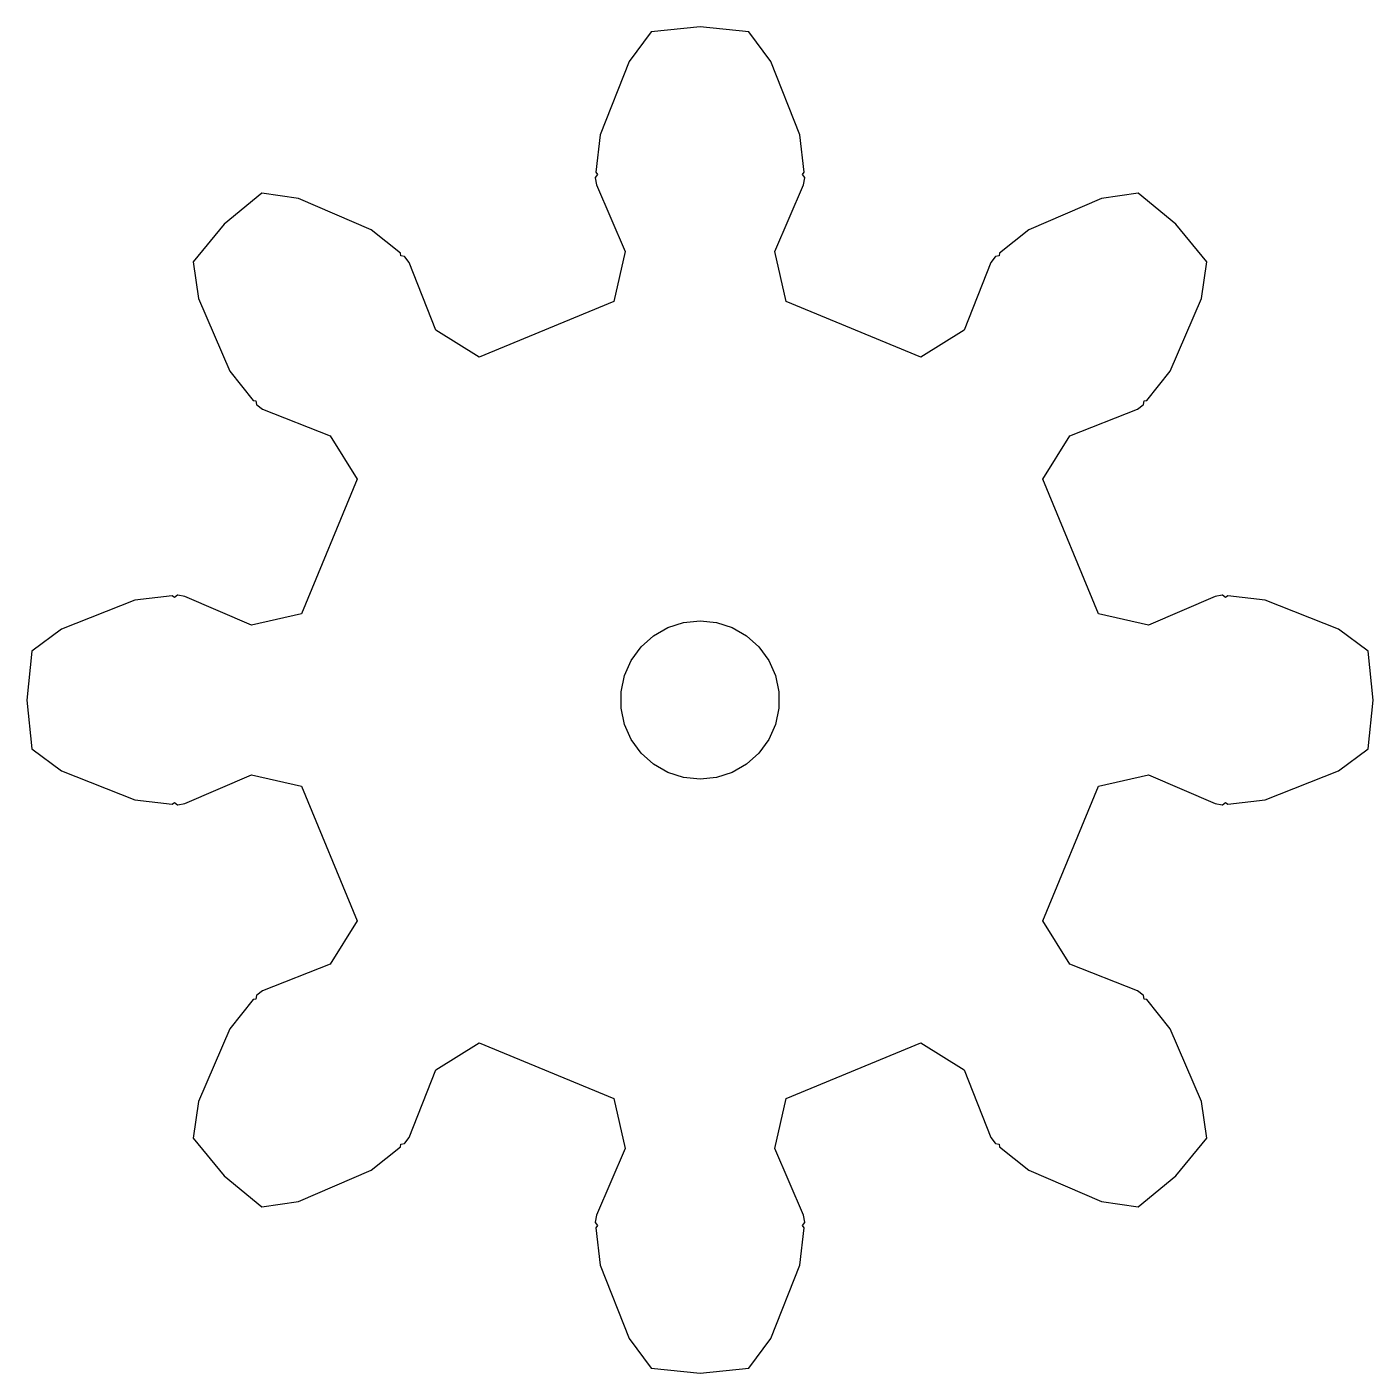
# Model space of a CAD drawing. Header units: metres. Extents: x -12.7 to 12.7, y -12.7 to 12.7.
import ezdxf

# ---------------------------------------------------------------- set-up
doc = ezdxf.new("R2010")
doc.units = ezdxf.units.M

msp = doc.modelspace()

# ---------------------------------------------------------------- linework, layer by layer
for p, q in [((0, 12.732), (-0.921, 12.642)), ((0.921, 12.642), (0, 12.732)), ((-0.921, 12.642), (-1.338, 12.079)), ((1.338, 12.079), (0.921, 12.642)), ((-1.338, 12.079), (-1.888, 10.688)), ((1.888, 10.688), (1.338, 12.079)), ((-1.888, 10.688), (-1.969, 9.983)), ((1.969, 9.983), (1.888, 10.688)), ((-1.937, 9.943), (-1.98, 9.887)), ((-1.969, 9.983), (-1.937, 9.943)), ((1.937, 9.943), (1.969, 9.983)), ((1.98, 9.887), (1.937, 9.943)), ((-1.98, 9.887), (-1.981, 9.878)), ((-1.981, 9.878), (-1.961, 9.745)), ((-1.961, 9.745), (-1.413, 8.482)), ((1.413, 8.482), (1.961, 9.745)), ((1.961, 9.745), (1.981, 9.878)), ((1.981, 9.878), (1.98, 9.887)), ((-8.288, 9.59), (-9.003, 9.003)), ((-7.595, 9.487), (-8.288, 9.59)), ((-6.223, 8.892), (-7.595, 9.487)), ((7.595, 9.487), (6.223, 8.892)), ((8.288, 9.59), (7.595, 9.487)), ((9.003, 9.003), (8.288, 9.59)), ((-9.003, 9.003), (-9.59, 8.288)), ((9.59, 8.288), (9.003, 9.003)), ((-5.667, 8.451), (-6.223, 8.892)), ((6.223, 8.892), (5.667, 8.451)), ((-5.661, 8.4), (-5.667, 8.451)), ((-1.413, 8.482), (-1.633, 7.538)), ((1.633, 7.538), (1.413, 8.482)), ((5.667, 8.451), (5.661, 8.4)), ((-9.59, 8.288), (-9.487, 7.595)), ((-5.591, 8.391), (-5.661, 8.4)), ((-5.584, 8.385), (-5.591, 8.391)), ((-5.504, 8.278), (-5.584, 8.385)), ((-4.998, 6.997), (-5.504, 8.278)), ((5.504, 8.278), (4.998, 6.997)), ((5.584, 8.385), (5.504, 8.278)), ((5.591, 8.391), (5.584, 8.385)), ((5.661, 8.4), (5.591, 8.391)), ((9.487, 7.595), (9.59, 8.288)), ((-9.487, 7.595), (-8.892, 6.223)), ((-1.633, 7.538), (-4.175, 6.485)), ((4.175, 6.485), (1.633, 7.538)), ((8.892, 6.223), (9.487, 7.595)), ((-4.175, 6.485), (-4.998, 6.997)), ((4.998, 6.997), (4.175, 6.485)), ((-8.892, 6.223), (-8.451, 5.667)), ((8.451, 5.667), (8.892, 6.223)), ((-8.451, 5.667), (-8.4, 5.661)), ((-8.4, 5.661), (-8.391, 5.591)), ((8.391, 5.591), (8.4, 5.661)), ((8.4, 5.661), (8.451, 5.667)), ((-8.391, 5.591), (-8.385, 5.584)), ((-8.385, 5.584), (-8.278, 5.504)), ((-8.278, 5.504), (-6.997, 4.998)), ((6.997, 4.998), (8.278, 5.504)), ((8.278, 5.504), (8.385, 5.584)), ((8.385, 5.584), (8.391, 5.591)), ((-6.997, 4.998), (-6.485, 4.175)), ((6.485, 4.175), (6.997, 4.998)), ((-6.485, 4.175), (-7.538, 1.633)), ((7.538, 1.633), (6.485, 4.175)), ((-10.688, 1.888), (-12.079, 1.338)), ((-9.983, 1.969), (-10.688, 1.888)), ((-9.943, 1.937), (-9.983, 1.969)), ((-9.887, 1.98), (-9.943, 1.937)), ((-9.878, 1.981), (-9.887, 1.98)), ((-9.745, 1.961), (-9.878, 1.981)), ((-8.482, 1.413), (-9.745, 1.961)), ((9.745, 1.961), (8.482, 1.413)), ((9.878, 1.981), (9.745, 1.961)), ((9.887, 1.98), (9.878, 1.981)), ((9.943, 1.937), (9.887, 1.98)), ((9.983, 1.969), (9.943, 1.937)), ((10.688, 1.888), (9.983, 1.969)), ((12.079, 1.338), (10.688, 1.888)), ((-7.538, 1.633), (-8.482, 1.413)), ((8.482, 1.413), (7.538, 1.633)), ((-12.079, 1.338), (-12.642, 0.921)), ((-0.882, 1.214), (-0.61, 1.37)), ((-0.61, 1.37), (-0.312, 1.467)), ((-0.312, 1.467), (0, 1.5)), ((0, 1.5), (0.312, 1.467)), ((0.312, 1.467), (0.61, 1.37)), ((0.61, 1.37), (0.882, 1.214)), ((12.642, 0.921), (12.079, 1.338)), ((-1.115, 1.004), (-0.882, 1.214)), ((0.882, 1.214), (1.115, 1.004)), ((-12.642, 0.921), (-12.732, 0)), ((-1.299, 0.75), (-1.115, 1.004)), ((1.115, 1.004), (1.299, 0.75)), ((12.732, 0), (12.642, 0.921)), ((-1.427, 0.464), (-1.299, 0.75)), ((1.299, 0.75), (1.427, 0.464)), ((-1.492, 0.157), (-1.427, 0.464)), ((1.427, 0.464), (1.492, 0.157)), ((-12.732, 0), (-12.642, -0.921)), ((-1.492, -0.157), (-1.492, 0.157)), ((1.492, 0.157), (1.492, -0.157)), ((-1.427, -0.464), (-1.492, -0.157)), ((1.492, -0.157), (1.427, -0.464)), ((12.642, -0.921), (12.732, 0)), ((-1.299, -0.75), (-1.427, -0.464)), ((1.427, -0.464), (1.299, -0.75)), ((-1.115, -1.004), (-1.299, -0.75)), ((1.299, -0.75), (1.115, -1.004)), ((-12.642, -0.921), (-12.079, -1.338)), ((-0.882, -1.214), (-1.115, -1.004)), ((1.115, -1.004), (0.882, -1.214)), ((12.079, -1.338), (12.642, -0.921)), ((-0.61, -1.37), (-0.882, -1.214)), ((0.882, -1.214), (0.61, -1.37)), ((-12.079, -1.338), (-10.688, -1.888)), ((-9.745, -1.961), (-8.482, -1.413)), ((-8.482, -1.413), (-7.538, -1.633)), ((-0.312, -1.467), (-0.61, -1.37)), ((0, -1.5), (-0.312, -1.467)), ((0.312, -1.467), (0, -1.5)), ((0.61, -1.37), (0.312, -1.467)), ((7.538, -1.633), (8.482, -1.413)), ((8.482, -1.413), (9.745, -1.961)), ((10.688, -1.888), (12.079, -1.338)), ((-7.538, -1.633), (-6.485, -4.175)), ((6.485, -4.175), (7.538, -1.633)), ((-10.688, -1.888), (-9.983, -1.969)), ((-9.983, -1.969), (-9.943, -1.937)), ((-9.943, -1.937), (-9.887, -1.98)), ((-9.887, -1.98), (-9.878, -1.981)), ((-9.878, -1.981), (-9.745, -1.961)), ((9.745, -1.961), (9.878, -1.981)), ((9.878, -1.981), (9.887, -1.98)), ((9.887, -1.98), (9.943, -1.937)), ((9.943, -1.937), (9.983, -1.969)), ((9.983, -1.969), (10.688, -1.888)), ((-6.485, -4.175), (-6.997, -4.998)), ((6.997, -4.998), (6.485, -4.175)), ((-6.997, -4.998), (-8.278, -5.504)), ((8.278, -5.504), (6.997, -4.998)), ((-8.391, -5.591), (-8.4, -5.661)), ((-8.385, -5.584), (-8.391, -5.591)), ((-8.278, -5.504), (-8.385, -5.584)), ((8.385, -5.584), (8.278, -5.504)), ((8.391, -5.591), (8.385, -5.584)), ((8.4, -5.661), (8.391, -5.591)), ((-8.451, -5.667), (-8.892, -6.223)), ((-8.4, -5.661), (-8.451, -5.667)), ((8.451, -5.667), (8.4, -5.661)), ((8.892, -6.223), (8.451, -5.667)), ((-8.892, -6.223), (-9.487, -7.595)), ((9.487, -7.595), (8.892, -6.223)), ((-4.998, -6.997), (-4.175, -6.485)), ((-4.175, -6.485), (-1.633, -7.538)), ((1.633, -7.538), (4.175, -6.485)), ((4.175, -6.485), (4.998, -6.997)), ((-5.504, -8.278), (-4.998, -6.997)), ((4.998, -6.997), (5.504, -8.278)), ((-9.487, -7.595), (-9.59, -8.288)), ((-1.633, -7.538), (-1.413, -8.482)), ((1.413, -8.482), (1.633, -7.538)), ((9.59, -8.288), (9.487, -7.595)), ((-9.59, -8.288), (-9.003, -9.003)), ((-5.667, -8.451), (-5.661, -8.4)), ((-5.661, -8.4), (-5.591, -8.391)), ((-5.591, -8.391), (-5.584, -8.385)), ((-5.584, -8.385), (-5.504, -8.278)), ((5.504, -8.278), (5.584, -8.385)), ((5.584, -8.385), (5.591, -8.391)), ((5.591, -8.391), (5.661, -8.4)), ((5.661, -8.4), (5.667, -8.451)), ((9.003, -9.003), (9.59, -8.288)), ((-6.223, -8.892), (-5.667, -8.451)), ((-1.413, -8.482), (-1.961, -9.745)), ((1.961, -9.745), (1.413, -8.482)), ((5.667, -8.451), (6.223, -8.892)), ((-7.595, -9.487), (-6.223, -8.892)), ((6.223, -8.892), (7.595, -9.487)), ((-9.003, -9.003), (-8.288, -9.59)), ((8.288, -9.59), (9.003, -9.003)), ((-8.288, -9.59), (-7.595, -9.487)), ((7.595, -9.487), (8.288, -9.59)), ((-1.961, -9.745), (-1.981, -9.878)), ((-1.981, -9.878), (-1.98, -9.887)), ((-1.98, -9.887), (-1.937, -9.943)), ((1.937, -9.943), (1.98, -9.887)), ((1.981, -9.878), (1.961, -9.745)), ((1.98, -9.887), (1.981, -9.878)), ((-1.937, -9.943), (-1.969, -9.983)), ((-1.969, -9.983), (-1.888, -10.688)), ((1.888, -10.688), (1.969, -9.983)), ((1.969, -9.983), (1.937, -9.943)), ((-1.888, -10.688), (-1.338, -12.079)), ((1.338, -12.079), (1.888, -10.688)), ((-1.338, -12.079), (-0.921, -12.642)), ((0.921, -12.642), (1.338, -12.079)), ((-0.921, -12.642), (0, -12.732)), ((0, -12.732), (0.921, -12.642))]:
    msp.add_line(p, q)

doc.saveas('drawing.dxf')
